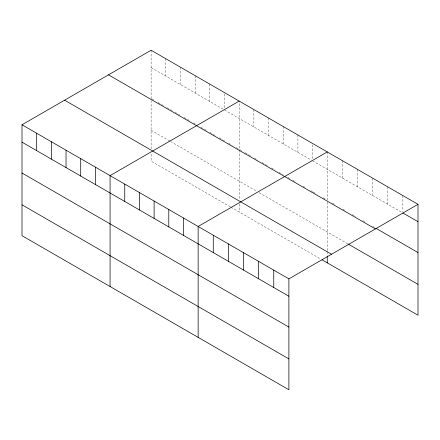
<?xml version="1.0" encoding="UTF-8"?>
<svg xmlns="http://www.w3.org/2000/svg" width="440" height="440" viewBox="0 0 440 440"><rect width="100%" height="100%" fill="white"/><g stroke="black" fill="none" stroke-linecap="round" stroke-linejoin="round"><path stroke-width="0.33" stroke-dasharray="2.2 1.65" d="M151.113 50.237L151.113 98.472M151.113 67.612L223.333 109.307M224.505 109.984L311.405 160.155M312.582 160.831L401.715 212.295M151.701 98.813L154.049 100.166M158.158 102.542L163.444 105.595M166.969 107.624L172.249 110.677M175.186 112.371L179.883 115.082M183.992 117.458L189.277 120.511M193.386 122.881L195.151 123.899M201.02 127.287L206.305 130.339M209.831 132.374L215.111 135.421M219.225 137.797L224.505 140.85M228.619 143.22L232.139 145.255M236.253 147.626L238.013 148.643M241.532 150.678L239.184 149.32L239.184 101.085M245.058 152.713L250.344 155.76M254.452 158.136L257.972 160.171M262.086 162.541L267.372 165.594M271.48 167.965L275 170M279.114 172.376L283.223 174.746M287.92 177.458L290.268 178.816M292.617 180.169L294.965 181.528M303.188 186.274L305.536 187.627M310.816 190.68L312.582 191.697M313.165 192.032L316.102 193.732M323.147 197.797L325.495 199.155M332.492 203.192L334.818 204.534M342.964 209.237L345.29 210.579M352.27 214.61L355.762 216.629M362.742 220.655L365.651 222.338M372.631 226.364L374.957 227.706M151.113 130.273L169.901 141.119M170.489 141.46L256.801 191.29M259.149 192.649L347.617 243.722M230.379 206.899L151.113 161.134L151.113 153.082M230.967 207.24L320.798 259.105M402.875 195.591L402.875 211.629M387.756 186.857L387.756 204.232M372.631 178.129L372.631 195.503M357.506 169.395L357.506 186.769M342.381 160.666L342.381 178.041M327.261 151.932L327.261 200.173M327.261 202.158L327.261 250.756M327.261 251.427L327.261 255.453M312.582 144.793L312.582 158.829M297.902 134.987L297.902 152.356M283.223 126.511L283.223 143.886M268.543 118.036L268.543 135.41M253.864 109.56L253.864 126.934M239.184 149.985L239.184 199.909M239.184 203.935L239.184 211.981M224.505 93.946L224.505 108.647M209.831 84.134L209.831 101.508M195.151 75.663L195.151 93.033M180.472 67.188L180.472 84.562M165.792 58.713L165.792 76.087M151.113 100.463L151.113 149.055"/><path stroke-width="0.66" d="M22 124.779L288.888 278.867L288.888 389.763L22 235.675L22 124.779L151.113 50.237L418 204.325L418 315.222L321.976 259.781M239.184 101.085L110.072 175.626L110.072 286.528M327.261 151.932L198.143 226.474L198.143 337.375M288.888 278.867L418 204.325M402.875 212.966L418 221.694M376.118 228.382L418 252.56M108.504 74.838L375.392 228.921M348.2 244.057L418 284.356M64.609 100.183L331.496 254.265M22 142.153L288.888 296.241M22 173.019L288.888 327.102M22 204.815L288.888 358.903M327.261 256.124L327.261 262.834M273.763 270.132L273.763 287.507M258.638 261.404L258.638 278.779M243.518 252.67L243.518 270.045M228.393 243.941L228.393 261.311M213.268 235.208L213.268 252.582M183.469 218.004L183.469 235.378M168.79 209.528L168.79 226.903M154.11 201.053L154.11 218.427M139.43 192.577L139.43 209.952M124.751 184.102L124.751 201.476M95.392 167.151L95.392 184.525M80.713 158.68L80.713 176.055M66.038 150.205L66.038 167.58M51.359 141.73L51.359 159.104M36.68 133.254L36.68 150.629"/></g></svg>
